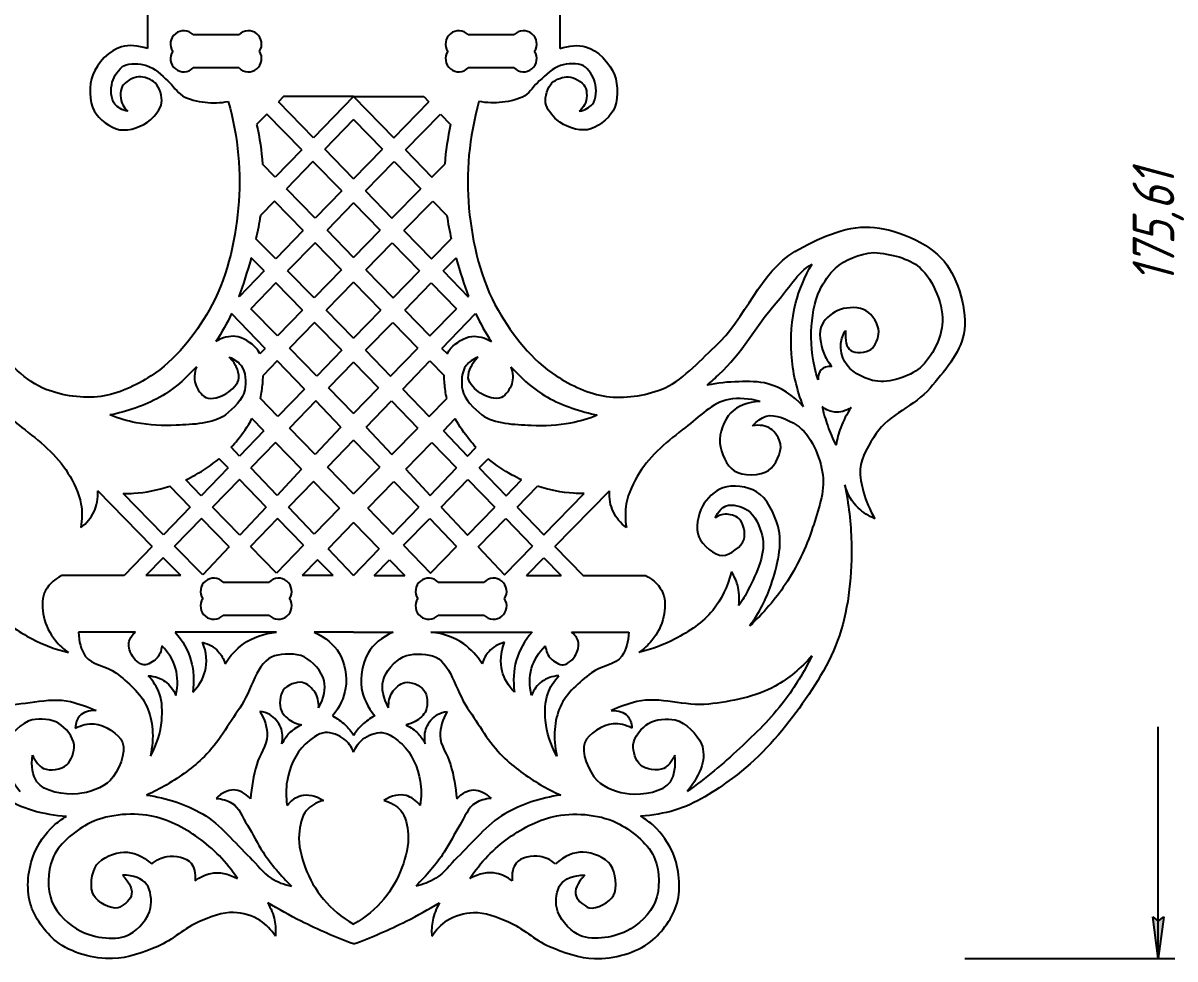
# Model space of a CAD drawing. Header units: millimetres. Extents: x -168 to 218, y -179 to 179.
# Drawn here: x 80.1 to 218.3, y -107.6 to 4.7 of the extents above; entities that cross this region are included whole.
import ezdxf

# ---------------------------------------------------------------- set-up
doc = ezdxf.new("R2010")
doc.units = ezdxf.units.MM
doc.linetypes.add('K5LT32768', pattern=[0])
doc.linetypes.add('K5LT_THIN', pattern=[0])
doc.styles.add('KDIMTEXTSTYLE', font='GOST_AU.SHX', dxfattribs={"width": 0.96, "oblique": 15, "height": 5})
doc.dimstyles.new('KDIMSTYLE (1.00)', dxfattribs={"dimtxt": 5, "dimasz": 1, "dimexe": 2, "dimexo": 0, "dimgap": 1, "dimtad": 1, "dimtxsty": 'KDIMTEXTSTYLE', "dimsah": 1, "dimcen": 0, "dimdle": 1, "dimadec": 0, "dimazin": 0, "dimtfac": 0.667, "dimtmove": 0, "dimatfit": 3, "dimfxl": 1, "dimtvp": 1, "dimtolj": 1, "dimtzin": 0, "dimarcsym": 0})

# ---------------------------------------------------------------- blocks, each defined once
blk = doc.blocks.new('KDIMARROW_01')
blk.add_hatch(color=0).paths.add_polyline_path([(0, 0), (-5, 0.66), (-4.5, 0), (-5, -0.66)])
at = {"color": 0, "linetype": 'K5LT_THIN'}
for p, q in [((-4.5, 0), (-5, 0.66)), ((-5, 0.66), (0, 0)), ((0, 0), (-5, -0.66)), ((-5, -0.66), (-4.5, 0)), ((0, 0), (-1, 0))]:
    blk.add_line(p, q, dxfattribs=at)

msp = doc.modelspace()

# ---------------------------------------------------------------- linework, layer by layer
at = {"color": 30, "linetype": 'K5LT32768', "true_color": 0xff8000}
for p, q in [((95.074, 5.675), (95.074, 1.675)), ((144.531, 5.675), (144.531, 1.675)), ((100.549, 3.358), (106.058, 3.358)), ((133.546, 3.358), (139.056, 3.358)), ((106.058, -0.642), (100.549, -0.642)), ((139.056, -0.642), (133.546, -0.642)), ((111.396, -4.073), (110.782, -4.714)), ((119.802, -4.073), (111.396, -4.073)), ((119.802, -4.073), (114.997, -9.027)), ((119.802, -4.073), (128.208, -4.073)), ((119.802, -4.073), (124.608, -9.027)), ((128.208, -4.073), (128.823, -4.714)), ((114.997, -9.027), (110.782, -4.714)), ((124.608, -9.027), (128.823, -4.714)), ((109.379, -6.175), (108.169, -7.436)), ((113.586, -10.482), (109.379, -6.175)), ((119.802, -6.83), (116.339, -10.4)), ((119.802, -6.83), (123.266, -10.4)), ((126.019, -10.482), (130.226, -6.175)), ((130.226, -6.175), (131.436, -7.436)), ((113.586, -10.482), (110.403, -13.762)), ((119.802, -13.944), (116.339, -10.4)), ((119.802, -13.944), (123.266, -10.4)), ((126.019, -10.482), (129.201, -13.762)), ((110.403, -13.762), (108.871, -12.193)), ((114.927, -11.855), (111.746, -15.135)), ((118.39, -15.4), (114.927, -11.855)), ((121.215, -15.4), (124.678, -11.855)), ((124.678, -11.855), (127.859, -15.135)), ((129.201, -13.762), (130.734, -12.193)), ((115.209, -18.679), (111.746, -15.135)), ((124.396, -18.679), (127.859, -15.135)), ((118.39, -15.4), (115.209, -18.679)), ((121.215, -15.4), (124.396, -18.679)), ((110.301, -16.624), (108.615, -18.362)), ((113.764, -20.168), (110.301, -16.624)), ((119.802, -16.847), (116.622, -20.125)), ((119.802, -16.847), (122.983, -20.125)), ((125.841, -20.168), (129.304, -16.624)), ((129.304, -16.624), (130.99, -18.362)), ((113.764, -20.168), (110.471, -23.563)), ((119.802, -23.379), (116.622, -20.125)), ((119.802, -23.379), (122.983, -20.125)), ((125.841, -20.168), (129.134, -23.563)), ((110.471, -23.563), (108.089, -21.141)), ((115.177, -21.614), (111.888, -25.005)), ((118.358, -24.868), (115.177, -21.614)), ((121.247, -24.868), (124.428, -21.614)), ((124.428, -21.614), (127.717, -25.005)), ((129.134, -23.563), (131.516, -21.141)), ((109.072, -25.005), (107.516, -23.416)), ((130.533, -25.005), (132.089, -23.416)), ((118.358, -24.868), (115.077, -28.25)), ((121.247, -24.868), (124.528, -28.25)), ((109.072, -25.005), (106.064, -28.106)), ((115.077, -28.25), (111.888, -25.005)), ((124.528, -28.25), (127.717, -25.005)), ((130.533, -25.005), (133.541, -28.106)), ((110.487, -26.449), (107.48, -29.548)), ((113.67, -29.7), (110.487, -26.449)), ((119.802, -26.347), (116.526, -29.724)), ((119.802, -26.347), (123.079, -29.724)), ((125.935, -29.7), (129.118, -26.449)), ((129.118, -26.449), (132.125, -29.548)), ((106.064, -28.106), (106.021, -28.062)), ((133.541, -28.106), (133.584, -28.062)), ((109.21, -34.297), (105.169, -30.092)), ((110.667, -32.796), (107.48, -29.548)), ((113.67, -29.7), (110.667, -32.796)), ((119.802, -33.056), (116.526, -29.724)), ((119.802, -33.056), (123.079, -29.724)), ((125.935, -29.7), (128.938, -32.796)), ((128.938, -32.796), (132.125, -29.548)), ((130.394, -34.297), (134.436, -30.092)), ((115.116, -31.177), (112.115, -34.271)), ((118.389, -34.519), (115.116, -31.177)), ((121.215, -34.519), (124.488, -31.177)), ((124.488, -31.177), (127.49, -34.271)), ((109.21, -34.297), (108.561, -34.967)), ((115.398, -37.616), (112.115, -34.271)), ((118.389, -34.519), (115.398, -37.616)), ((121.215, -34.519), (124.207, -37.616)), ((124.207, -37.616), (127.49, -34.271)), ((130.394, -34.297), (131.044, -34.967)), ((110.643, -35.788), (108.948, -37.535)), ((113.895, -39.172), (110.643, -35.788)), ((125.71, -39.172), (128.962, -35.788)), ((128.962, -35.788), (130.657, -37.535)), ((119.802, -35.962), (116.802, -39.046)), ((119.802, -35.962), (122.803, -39.046)), ((113.895, -39.172), (110.725, -42.453)), ((119.802, -42.103), (116.802, -39.046)), ((119.802, -42.103), (122.803, -39.046)), ((125.71, -39.172), (128.88, -42.453)), ((110.725, -42.453), (108.618, -40.296)), ((115.278, -40.611), (112.108, -43.869)), ((118.28, -43.734), (115.278, -40.611)), ((121.325, -43.734), (124.327, -40.611)), ((124.327, -40.611), (127.497, -43.869)), ((128.88, -42.453), (130.987, -40.296)), ((109.041, -44.197), (107.608, -42.73)), ((130.564, -44.197), (131.997, -42.73)), ((109.041, -44.197), (106.123, -47.218)), ((115.2, -47.035), (112.108, -43.869)), ((118.28, -43.734), (115.2, -47.035)), ((121.325, -43.734), (124.405, -47.035)), ((124.405, -47.035), (127.497, -43.869)), ((130.564, -44.197), (133.482, -47.218)), ((119.802, -45.318), (116.673, -48.543)), ((119.802, -45.318), (122.932, -48.543)), ((106.123, -47.218), (105.123, -46.17)), ((110.417, -45.605), (107.472, -48.632)), ((113.546, -48.807), (110.417, -45.605)), ((126.059, -48.807), (129.187, -45.605)), ((129.187, -45.605), (132.133, -48.632)), ((133.482, -47.218), (134.482, -46.17)), ((104.738, -48.652), (103.658, -47.546)), ((134.867, -48.652), (135.946, -47.546)), ((104.738, -48.652), (101.519, -51.984)), ((110.625, -51.936), (107.472, -48.632)), ((113.546, -48.807), (110.625, -51.936)), ((119.802, -51.747), (116.673, -48.543)), ((119.802, -51.747), (122.932, -48.543)), ((126.059, -48.807), (128.98, -51.936)), ((128.98, -51.936), (132.133, -48.632)), ((134.867, -48.652), (138.086, -51.984)), ((100.198, -53.352), (97.742, -50.838)), ((101.519, -51.984), (99.661, -50.079)), ((106.098, -50.044), (102.866, -53.365)), ((109.317, -53.338), (106.098, -50.044)), ((114.987, -50.282), (111.992, -53.369)), ((118.117, -53.485), (114.987, -50.282)), ((121.488, -53.485), (124.618, -50.282)), ((124.618, -50.282), (127.613, -53.369)), ((130.288, -53.338), (133.507, -50.044)), ((133.507, -50.044), (136.739, -53.365)), ((138.086, -51.984), (139.943, -50.079)), ((139.407, -53.352), (141.863, -50.838)), ((95.65, -58.06), (89.119, -51.377)), ((97.002, -56.66), (92.159, -51.704)), ((142.603, -56.66), (147.446, -51.704)), ((143.955, -58.06), (150.486, -51.377)), ((100.198, -53.352), (97.002, -56.66)), ((106.149, -56.732), (102.866, -53.365)), ((109.317, -53.338), (106.149, -56.732)), ((115.085, -56.61), (111.992, -53.369)), ((118.117, -53.485), (115.085, -56.61)), ((121.488, -53.485), (124.52, -56.61)), ((124.52, -56.61), (127.613, -53.369)), ((130.288, -53.338), (133.455, -56.732)), ((133.455, -56.732), (136.739, -53.365)), ((139.407, -53.352), (142.603, -56.66)), ((101.541, -54.726), (98.333, -58.022)), ((104.856, -58.118), (101.541, -54.726)), ((110.674, -54.727), (107.443, -58.058)), ((113.804, -57.931), (110.674, -54.727)), ((119.802, -55.209), (116.751, -58.355)), ((119.802, -55.209), (122.854, -58.355)), ((125.801, -57.931), (128.931, -54.727)), ((128.931, -54.727), (132.162, -58.058)), ((134.749, -58.118), (138.064, -54.726)), ((138.064, -54.726), (141.272, -58.022)), ((101.715, -61.483), (98.333, -58.022)), ((113.804, -57.931), (110.57, -61.265)), ((125.801, -57.931), (129.035, -61.265)), ((137.89, -61.483), (141.272, -58.022)), ((95.65, -58.06), (92.276, -61.553)), ((104.856, -58.118), (101.715, -61.483)), ((110.57, -61.265), (107.443, -58.058)), ((119.802, -61.553), (116.751, -58.355)), ((119.802, -61.553), (122.854, -58.355)), ((129.035, -61.265), (132.162, -58.058)), ((134.749, -58.118), (137.89, -61.483)), ((143.955, -58.06), (147.329, -61.553)), ((96.976, -59.417), (94.897, -61.553)), ((99.063, -61.553), (96.976, -59.417)), ((115.489, -59.656), (113.649, -61.553)), ((117.342, -61.553), (115.489, -59.656)), ((122.263, -61.553), (124.116, -59.656)), ((124.116, -59.656), (125.956, -61.553)), ((140.542, -61.553), (142.629, -59.417)), ((142.629, -59.417), (144.708, -61.553)), ((92.276, -61.553), (84.802, -61.553)), ((99.063, -61.553), (94.897, -61.553)), ((117.342, -61.553), (113.649, -61.553)), ((122.263, -61.553), (125.956, -61.553)), ((140.542, -61.553), (144.708, -61.553)), ((147.329, -61.553), (154.802, -61.553)), ((104.154, -62.341), (109.664, -62.341)), ((129.941, -62.341), (135.451, -62.341)), ((109.664, -66.341), (104.154, -66.341)), ((135.451, -66.341), (129.941, -66.341)), ((93.648, -68.347), (86.802, -68.347)), ((110.533, -68.347), (98.396, -68.347)), ((119.802, -68.347), (115.073, -68.347)), ((119.802, -68.347), (124.532, -68.347)), ((129.072, -68.347), (141.209, -68.347)), ((145.957, -68.347), (152.802, -68.347))]:
    msp.add_line(p, q, dxfattribs=at)
for centre, start, end in [((99.426, 2.236), 45, 213.5549), ((107.181, 2.236), 326.4451, 135), ((132.424, 2.236), 45, 213.5549), ((140.179, 2.236), 326.4451, 135), ((99.426, 0.481), 146.4451, 315), ((107.181, 0.481), 225, 33.5549), ((132.424, 0.481), 146.4451, 315), ((140.179, 0.481), 225, 33.5549), ((103.032, -63.464), 45, 213.5549), ((110.787, -63.464), 326.4451, 135), ((128.818, -63.464), 45, 213.5549), ((136.573, -63.464), 326.4451, 135), ((103.032, -65.219), 146.4451, 315), ((110.787, -65.219), 225, 33.5549), ((128.818, -65.219), 146.4451, 315), ((136.573, -65.219), 225, 33.5549)]:
    msp.add_arc(centre, 1.588, start, end, dxfattribs=at)
for points, knots in [([(95.074, 1.675), (93.926, 2.064), (92.892, 2.141), (91.973, 1.904), (90.543, 1.536), (89.022, -0.09), (88.512, -1.472), (88.055, -2.706), (88.041, -4.66), (88.683, -5.788), (89.25, -6.785), (90.642, -7.869), (91.759, -8.052), (92.89, -8.238), (94.525, -7.67), (95.434, -6.856), (96.004, -6.346), (96.664, -5.556), (96.77, -4.836), (96.88, -4.09), (96.548, -2.969), (96.008, -2.446), (95.548, -2.001), (94.648, -1.655), (94.009, -1.704), (93.325, -1.756), (92.361, -2.299), (92.051, -2.878), (91.752, -3.438), (91.786, -4.462), (92.113, -5.083), (92.258, -5.36), (92.464, -5.614), (92.731, -5.846)], [0, 0, 0, 0, 1, 1, 1, 2, 2, 2, 3, 3, 3, 4, 4, 4, 5, 5, 5, 6, 6, 6, 7, 7, 7, 8, 8, 8, 9, 9, 9, 10, 10, 10, 11, 11, 11, 11]), ([(144.531, 1.675), (145.679, 2.064), (146.712, 2.141), (147.632, 1.904), (149.062, 1.536), (150.583, -0.09), (151.093, -1.472), (151.549, -2.706), (151.564, -4.66), (150.922, -5.788), (150.354, -6.785), (148.963, -7.869), (147.846, -8.052), (146.715, -8.238), (145.08, -7.67), (144.171, -6.856), (143.601, -6.346), (142.941, -5.556), (142.835, -4.836), (142.725, -4.09), (143.056, -2.969), (143.597, -2.446), (144.057, -2.001), (144.957, -1.655), (145.596, -1.704), (146.28, -1.756), (147.244, -2.299), (147.554, -2.878), (147.853, -3.438), (147.819, -4.462), (147.492, -5.083), (147.347, -5.36), (147.14, -5.614), (146.874, -5.846)], [0, 0, 0, 0, 1, 1, 1, 2, 2, 2, 3, 3, 3, 4, 4, 4, 5, 5, 5, 6, 6, 6, 7, 7, 7, 8, 8, 8, 9, 9, 9, 10, 10, 10, 11, 11, 11, 11]), ([(92.731, -5.846), (92.028, -5.687), (91.506, -5.405), (91.165, -5.001), (90.652, -4.393), (90.633, -3.146), (90.856, -2.343), (91.055, -1.624), (91.619, -0.736), (92.237, -0.385), (92.944, 0.017), (94.144, -0.12), (94.977, -0.364), (95.934, -0.645), (96.748, -1.509), (97.533, -2.198), (98.151, -2.741), (98.586, -3.549), (99.264, -3.971), (100.038, -4.452), (101.059, -4.638), (101.984, -4.754), (102.893, -4.867), (103.821, -4.84), (104.766, -4.671)], [0, 0, 0, 0, 1, 1, 1, 2, 2, 2, 3, 3, 3, 4, 4, 4, 5, 5, 5, 6, 6, 6, 7, 7, 7, 8, 8, 8, 8]), ([(146.874, -5.846), (147.577, -5.687), (148.099, -5.405), (148.44, -5.001), (148.953, -4.393), (148.972, -3.146), (148.749, -2.343), (148.55, -1.624), (147.986, -0.736), (147.368, -0.385), (146.661, 0.017), (145.461, -0.12), (144.628, -0.364), (143.671, -0.645), (142.857, -1.509), (142.072, -2.198), (141.454, -2.741), (141.019, -3.549), (140.341, -3.971), (139.566, -4.452), (138.546, -4.638), (137.621, -4.754), (136.711, -4.867), (135.784, -4.84), (134.839, -4.671)], [0, 0, 0, 0, 1, 1, 1, 2, 2, 2, 3, 3, 3, 4, 4, 4, 5, 5, 5, 6, 6, 6, 7, 7, 7, 8, 8, 8, 8]), ([(104.766, -4.671), (105.96, -9.009), (106.363, -13.274), (105.972, -17.466), (105.585, -21.626), (104.542, -26.139), (102.468, -29.73), (100.761, -32.688), (98.39, -35.767), (95.503, -37.593), (93.712, -38.725), (91.558, -39.793), (89.478, -40.071), (87.359, -40.355), (84.885, -39.988), (82.897, -39.217), (80.428, -38.258), (78.458, -35.939), (76.445, -34.089), (72.803, -30.743), (70.998, -25.085), (66.867, -22.667), (64.252, -21.136), (60.819, -19.597), (57.893, -19.744), (54.849, -19.897), (50.841, -21.545), (48.971, -23.846), (47.251, -25.962), (46.113, -29.847), (46.612, -32.563), (47.036, -34.87), (49.026, -37.152), (50.663, -39.076), (52.465, -41.193), (55.599, -42.229), (57.108, -44.528), (57.946, -45.804), (58.931, -47.3), (59.031, -48.801), (59.091, -49.686), (58.88, -50.654), (58.647, -51.536), (58.353, -52.649), (57.892, -53.715), (57.265, -54.734)], [0, 0, 0, 0, 1, 1, 1, 2, 2, 2, 3, 3, 3, 4, 4, 4, 5, 5, 5, 6, 6, 6, 7, 7, 7, 8, 8, 8, 9, 9, 9, 10, 10, 10, 11, 11, 11, 12, 12, 12, 13, 13, 13, 14, 14, 14, 15, 15, 15, 15]), ([(134.839, -4.671), (133.644, -9.009), (133.242, -13.274), (133.633, -17.466), (134.02, -21.626), (135.063, -26.139), (137.137, -29.73), (138.844, -32.688), (141.215, -35.767), (144.102, -37.593), (145.893, -38.725), (148.047, -39.793), (150.127, -40.071), (152.246, -40.355), (154.72, -39.988), (156.708, -39.217), (159.176, -38.258), (161.147, -35.939), (163.16, -34.089), (166.802, -30.743), (168.607, -25.085), (172.738, -22.667), (175.353, -21.136), (178.786, -19.597), (181.712, -19.744), (184.756, -19.897), (188.764, -21.545), (190.634, -23.846), (192.354, -25.962), (193.491, -29.847), (192.993, -32.563), (192.569, -34.87), (190.578, -37.152), (188.942, -39.076), (187.14, -41.193), (184.006, -42.229), (182.496, -44.528), (181.659, -45.804), (180.674, -47.3), (180.573, -48.801), (180.514, -49.686), (180.725, -50.654), (180.958, -51.536), (181.252, -52.649), (181.712, -53.715), (182.34, -54.734)], [0, 0, 0, 0, 1, 1, 1, 2, 2, 2, 3, 3, 3, 4, 4, 4, 5, 5, 5, 6, 6, 6, 7, 7, 7, 8, 8, 8, 9, 9, 9, 10, 10, 10, 11, 11, 11, 12, 12, 12, 13, 13, 13, 14, 14, 14, 15, 15, 15, 15]), ([(107.516, -23.416), (107.498, -23.483), (107.479, -23.551), (107.46, -23.618), (107.047, -25.095), (106.58, -26.598), (106.021, -28.062)], [0, 0, 0, 0, 1, 1, 1, 2, 2, 2, 2]), ([(132.089, -23.416), (132.107, -23.483), (132.126, -23.551), (132.145, -23.618), (132.558, -25.095), (133.025, -26.598), (133.584, -28.062)], [0, 0, 0, 0, 1, 1, 1, 2, 2, 2, 2]), ([(175.524, -38.072), (174.891, -36.125), (174.618, -34.191), (174.705, -32.268), (174.78, -30.581), (175.005, -28.734), (175.761, -27.235), (176.223, -26.318), (176.849, -25.358), (177.601, -24.683), (178.789, -23.616), (180.322, -22.987), (182.202, -22.797)], [0, 0, 0, 0, 1, 1, 1, 2, 2, 2, 3, 3, 3, 4, 4, 4, 4]), ([(182.202, -22.797), (184.24, -22.945), (186.426, -23.466), (187.71, -24.603), (189.355, -26.059), (190.662, -29.272), (190.417, -31.494), (190.215, -33.33), (188.97, -35.75), (187.463, -36.848), (186.091, -37.848), (183.701, -38.559), (182.048, -38.14), (180.863, -37.839), (179.304, -37.023), (178.726, -35.925), (178.397, -35.301), (178.173, -34.428), (178.253, -33.704), (178.311, -33.173), (178.497, -32.651), (178.81, -32.138)], [0, 0, 0, 0, 1, 1, 1, 2, 2, 2, 3, 3, 3, 4, 4, 4, 5, 5, 5, 6, 6, 6, 7, 7, 7, 7]), ([(162.202, -38.723), (162.696, -38.279), (163.178, -37.832), (163.65, -37.402), (166.32, -34.966), (168.08, -31.594), (170.48, -28.848), (171.874, -27.254), (173.029, -25.186), (174.787, -24.172)], [0, 0, 0, 0, 1, 1, 1, 2, 2, 2, 3, 3, 3, 3]), ([(173.773, -41.301), (172.949, -39.228), (172.464, -37.131), (172.319, -35.01), (172.181, -32.994), (172.319, -30.853), (172.823, -28.897), (173.244, -27.265), (173.899, -25.69), (174.787, -24.172)], [0, 0, 0, 0, 1, 1, 1, 2, 2, 2, 3, 3, 3, 3]), ([(178.81, -32.138), (178.704, -33.37), (178.914, -34.173), (179.441, -34.547), (179.945, -34.906), (181.268, -34.824), (181.827, -34.44), (182.375, -34.063), (182.786, -32.998), (182.788, -32.303), (182.79, -31.433), (182.024, -30.23), (181.292, -29.775), (180.52, -29.295), (179.108, -29.316), (178.194, -29.633), (177.359, -29.922), (176.365, -30.662), (175.987, -31.413), (175.525, -32.33), (175.79, -33.821), (176.2, -34.867), (176.422, -35.432), (176.742, -35.966), (177.162, -36.47)], [0, 0, 0, 0, 1, 1, 1, 2, 2, 2, 3, 3, 3, 4, 4, 4, 5, 5, 5, 6, 6, 6, 7, 7, 7, 8, 8, 8, 8]), ([(108.561, -34.967), (108.448, -34.711), (108.305, -34.48), (108.128, -34.283), (107.55, -33.639), (106.518, -32.95), (105.635, -32.861), (104.886, -32.785), (104.099, -32.986), (103.276, -33.463)], [0, 0, 0, 0, 1, 1, 1, 2, 2, 2, 3, 3, 3, 3]), ([(131.044, -34.967), (131.157, -34.711), (131.3, -34.48), (131.477, -34.283), (132.055, -33.639), (133.087, -32.95), (133.97, -32.861), (134.719, -32.785), (135.505, -32.986), (136.329, -33.463)], [0, 0, 0, 0, 1, 1, 1, 2, 2, 2, 3, 3, 3, 3]), ([(104.872, -35.354), (105.488, -35.595), (105.962, -35.925), (106.294, -36.343), (106.866, -37.063), (106.934, -38.396), (106.747, -39.29), (106.512, -40.419), (105.376, -41.544), (104.429, -42.254), (102.909, -43.394), (100.514, -43.41), (98.522, -43.525), (96.939, -43.617), (95.291, -43.525), (93.73, -43.216), (92.66, -43.004), (91.607, -42.695), (90.571, -42.289)], [0, 0, 0, 0, 1, 1, 1, 2, 2, 2, 3, 3, 3, 4, 4, 4, 5, 5, 5, 6, 6, 6, 6]), ([(100.937, -36.493), (100.68, -37.246), (100.645, -37.931), (100.833, -38.548), (101.022, -39.166), (101.541, -39.953), (102.07, -40.197), (102.727, -40.5), (103.905, -40.113), (104.584, -39.682), (105.204, -39.287), (105.98, -38.552), (106.047, -37.848), (106.087, -37.427), (105.911, -36.901), (105.717, -36.488), (105.521, -36.069), (105.24, -35.692), (104.872, -35.354)], [0, 0, 0, 0, 1, 1, 1, 2, 2, 2, 3, 3, 3, 4, 4, 4, 5, 5, 5, 6, 6, 6, 6]), ([(134.733, -35.354), (134.117, -35.595), (133.643, -35.925), (133.311, -36.343), (132.739, -37.063), (132.671, -38.396), (132.857, -39.29), (133.093, -40.419), (134.229, -41.544), (135.176, -42.254), (136.696, -43.394), (139.091, -43.41), (141.083, -43.525), (142.666, -43.617), (144.314, -43.525), (145.874, -43.216), (146.945, -43.004), (147.998, -42.695), (149.034, -42.289)], [0, 0, 0, 0, 1, 1, 1, 2, 2, 2, 3, 3, 3, 4, 4, 4, 5, 5, 5, 6, 6, 6, 6]), ([(138.668, -36.493), (138.925, -37.246), (138.96, -37.931), (138.772, -38.548), (138.583, -39.166), (138.064, -39.953), (137.535, -40.197), (136.877, -40.5), (135.7, -40.113), (135.021, -39.682), (134.401, -39.287), (133.625, -38.552), (133.558, -37.848), (133.518, -37.427), (133.694, -36.901), (133.888, -36.488), (134.084, -36.069), (134.365, -35.692), (134.733, -35.354)], [0, 0, 0, 0, 1, 1, 1, 2, 2, 2, 3, 3, 3, 4, 4, 4, 5, 5, 5, 6, 6, 6, 6]), ([(100.937, -36.493), (99.832, -37.747), (98.601, -38.887), (97.246, -39.74), (95.47, -40.857), (93.333, -41.675), (91.277, -42.14), (91.045, -42.192), (90.809, -42.242), (90.571, -42.289)], [0, 0, 0, 0, 1, 1, 1, 2, 2, 2, 3, 3, 3, 3]), ([(138.668, -36.493), (139.773, -37.747), (141.004, -38.887), (142.359, -39.74), (144.135, -40.857), (146.272, -41.675), (148.328, -42.14), (148.56, -42.192), (148.795, -42.242), (149.034, -42.289)], [0, 0, 0, 0, 1, 1, 1, 2, 2, 2, 3, 3, 3, 3]), ([(177.162, -36.47), (176.579, -36.447), (176.152, -36.577), (175.88, -36.861), (175.623, -37.129), (175.505, -37.532), (175.524, -38.072)], [0, 0, 0, 0, 1, 1, 1, 2, 2, 2, 2]), ([(108.618, -40.296), (108.698, -39.991), (108.759, -39.687), (108.798, -39.383), (108.869, -38.823), (108.935, -38.182), (108.948, -37.535)], [0, 0, 0, 0, 1, 1, 1, 2, 2, 2, 2]), ([(130.987, -40.296), (130.907, -39.991), (130.846, -39.687), (130.807, -39.383), (130.736, -38.823), (130.67, -38.182), (130.657, -37.535)], [0, 0, 0, 0, 1, 1, 1, 2, 2, 2, 2]), ([(173.773, -41.301), (172.5, -39.909), (171.071, -38.99), (169.483, -38.544), (168.394, -38.238), (167.155, -38.276), (165.994, -38.295), (164.727, -38.316), (163.463, -38.459), (162.202, -38.723)], [0, 0, 0, 0, 1, 1, 1, 2, 2, 2, 3, 3, 3, 3]), ([(71.024, -40.661), (72.357, -40.298), (73.614, -40.223), (74.796, -40.434), (76.736, -40.781), (78.39, -42.525), (80.009, -43.793), (82.037, -45.381), (84.238, -47.062), (85.532, -49.254), (86.2, -50.385), (86.886, -51.651), (87.098, -52.943), (87.25, -53.866), (87.243, -54.821), (87.078, -55.807)], [0, 0, 0, 0, 1, 1, 1, 2, 2, 2, 3, 3, 3, 4, 4, 4, 5, 5, 5, 5]), ([(168.58, -40.661), (167.248, -40.298), (165.991, -40.223), (164.809, -40.434), (162.869, -40.781), (161.215, -42.525), (159.596, -43.793), (157.568, -45.381), (155.367, -47.062), (154.073, -49.254), (153.405, -50.385), (152.719, -51.651), (152.507, -52.943), (152.355, -53.866), (152.362, -54.821), (152.527, -55.807)], [0, 0, 0, 0, 1, 1, 1, 2, 2, 2, 3, 3, 3, 4, 4, 4, 5, 5, 5, 5]), ([(168.58, -40.661), (167.028, -40.754), (165.848, -41.212), (165.041, -42.033), (164.222, -42.866), (163.65, -44.481), (163.735, -45.654), (163.817, -46.794), (164.562, -48.401), (165.456, -48.977), (166.442, -49.613), (168.646, -49.632), (169.581, -48.948), (170.369, -48.37), (171.208, -46.779), (171.005, -45.772), (170.878, -45.139), (170.376, -44.299), (169.818, -43.932), (169.259, -43.565), (168.537, -43.447), (167.652, -43.576)], [0, 0, 0, 0, 1, 1, 1, 2, 2, 2, 3, 3, 3, 4, 4, 4, 5, 5, 5, 6, 6, 6, 7, 7, 7, 7]), ([(179.489, -41.38), (178.821, -41.823), (178.17, -42.012), (177.535, -41.949), (177.013, -41.897), (176.502, -41.675), (176.002, -41.281)], [0, 0, 0, 0, 1, 1, 1, 2, 2, 2, 2]), ([(176.002, -41.281), (176.177, -42.073), (176.4, -42.848), (176.67, -43.606), (176.949, -44.39), (177.278, -45.157), (177.659, -45.906)], [0, 0, 0, 0, 1, 1, 1, 2, 2, 2, 2]), ([(179.489, -41.38), (178.967, -42.148), (178.546, -42.956), (178.227, -43.804), (177.973, -44.479), (177.784, -45.18), (177.659, -45.906)], [0, 0, 0, 0, 1, 1, 1, 2, 2, 2, 2]), ([(105.123, -46.17), (105.394, -45.88), (105.652, -45.582), (105.892, -45.277), (106.5, -44.506), (107.105, -43.641), (107.608, -42.73)], [0, 0, 0, 0, 1, 1, 1, 2, 2, 2, 2]), ([(134.482, -46.17), (134.21, -45.88), (133.953, -45.582), (133.713, -45.277), (133.105, -44.506), (132.5, -43.641), (131.997, -42.73)], [0, 0, 0, 0, 1, 1, 1, 2, 2, 2, 2]), ([(167.652, -43.576), (168.164, -43.008), (168.708, -42.632), (169.284, -42.449), (170.377, -42.101), (171.919, -42.869), (172.904, -43.487), (174.68, -44.602), (175.784, -47.37), (176.08, -49.482), (176.36, -51.486), (175.511, -53.776), (174.863, -55.802), (174.1, -58.189), (172.96, -60.544), (171.569, -62.628), (170.372, -64.421), (168.957, -66.073), (167.326, -67.583)], [0, 0, 0, 0, 1, 1, 1, 2, 2, 2, 3, 3, 3, 4, 4, 4, 5, 5, 5, 6, 6, 6, 6]), ([(99.661, -50.079), (100.053, -49.898), (100.434, -49.705), (100.802, -49.501), (101.784, -48.957), (102.76, -48.295), (103.658, -47.546)], [0, 0, 0, 0, 1, 1, 1, 2, 2, 2, 2]), ([(139.943, -50.079), (139.552, -49.898), (139.171, -49.705), (138.803, -49.501), (137.82, -48.957), (136.845, -48.295), (135.946, -47.546)], [0, 0, 0, 0, 1, 1, 1, 2, 2, 2, 2]), ([(60.897, -50.674), (60.418, -52.974), (60.152, -55.272), (60.099, -57.569), (60.015, -61.299), (60.354, -65.255), (61.535, -68.748), (62.651, -72.05), (64.664, -75.203), (66.766, -78.029), (68.919, -80.925), (71.448, -83.751), (74.355, -85.875), (76.464, -87.415), (78.778, -88.981), (81.277, -89.721), (82.592, -90.11), (83.959, -90.349), (85.379, -90.439)], [0, 0, 0, 0, 1, 1, 1, 2, 2, 2, 3, 3, 3, 4, 4, 4, 5, 5, 5, 6, 6, 6, 6]), ([(92.159, -51.704), (92.582, -51.715), (93.004, -51.708), (93.425, -51.686), (94.856, -51.608), (96.332, -51.307), (97.742, -50.838)], [0, 0, 0, 0, 1, 1, 1, 2, 2, 2, 2]), ([(147.446, -51.704), (147.022, -51.715), (146.6, -51.708), (146.18, -51.686), (144.749, -51.608), (143.273, -51.307), (141.863, -50.838)], [0, 0, 0, 0, 1, 1, 1, 2, 2, 2, 2]), ([(178.708, -50.674), (179.187, -52.974), (179.453, -55.272), (179.505, -57.569), (179.59, -61.299), (179.25, -65.255), (178.07, -68.748), (176.954, -72.05), (174.941, -75.203), (172.839, -78.029), (170.686, -80.925), (168.157, -83.751), (165.25, -85.875), (163.141, -87.415), (160.827, -88.981), (158.328, -89.721), (157.013, -90.11), (155.646, -90.349), (154.225, -90.439)], [0, 0, 0, 0, 1, 1, 1, 2, 2, 2, 3, 3, 3, 4, 4, 4, 5, 5, 5, 6, 6, 6, 6]), ([(167.326, -67.583), (168.455, -66.027), (169.306, -64.385), (169.878, -62.657), (170.605, -60.461), (171.328, -57.789), (170.708, -55.654), (170.279, -54.173), (169.402, -52.232), (168.127, -51.5), (167.068, -50.891), (165.248, -50.593), (164.091, -51.025), (163.158, -51.373), (162.151, -52.324), (161.658, -53.221), (161.096, -54.243), (160.787, -55.932), (161.213, -56.93), (161.625, -57.895), (163.106, -59.189), (164.061, -59.156), (164.917, -59.126), (166.414, -58.068), (166.643, -57.197), (166.825, -56.504), (166.572, -55.188), (165.99, -54.704), (165.611, -54.389), (164.92, -54.17), (164.388, -54.2), (163.981, -54.223), (163.575, -54.361), (163.171, -54.615)], [0, 0, 0, 0, 1, 1, 1, 2, 2, 2, 3, 3, 3, 4, 4, 4, 5, 5, 5, 6, 6, 6, 7, 7, 7, 8, 8, 8, 9, 9, 9, 10, 10, 10, 11, 11, 11, 11]), ([(182.34, -54.734), (181.556, -54.417), (180.887, -53.989), (180.331, -53.452), (179.582, -52.727), (179.04, -51.801), (178.708, -50.674)], [0, 0, 0, 0, 1, 1, 1, 2, 2, 2, 2]), ([(87.078, -55.807), (87.795, -55.255), (88.324, -54.617), (88.664, -53.891), (89.014, -53.145), (89.166, -52.307), (89.119, -51.377)], [0, 0, 0, 0, 1, 1, 1, 2, 2, 2, 2]), ([(152.527, -55.807), (151.81, -55.255), (151.281, -54.617), (150.94, -53.891), (150.591, -53.145), (150.439, -52.307), (150.486, -51.377)], [0, 0, 0, 0, 1, 1, 1, 2, 2, 2, 2]), ([(163.171, -54.615), (163.533, -53.881), (163.978, -53.406), (164.506, -53.191), (165.203, -52.908), (166.36, -53.286), (167.029, -53.695), (167.948, -54.258), (168.522, -55.691), (168.809, -56.752), (169.355, -58.765), (168.143, -61.268), (167.147, -63.251), (166.82, -63.904), (166.444, -64.537), (166.02, -65.15)], [0, 0, 0, 0, 1, 1, 1, 2, 2, 2, 3, 3, 3, 4, 4, 4, 5, 5, 5, 5]), ([(74.475, -61.114), (74.933, -62.899), (75.685, -64.442), (76.731, -65.743), (77.879, -67.173), (79.594, -68.28), (81.241, -69.156), (82.598, -69.877), (84.052, -70.421), (85.603, -70.788)], [0, 0, 0, 0, 1, 1, 1, 2, 2, 2, 3, 3, 3, 3]), ([(84.802, -61.553), (83.751, -62.109), (83.049, -62.813), (82.695, -63.666), (82.357, -64.481), (82.449, -65.611), (82.636, -66.515), (82.844, -67.521), (83.375, -68.558), (84.031, -69.364), (84.469, -69.903), (84.994, -70.378), (85.603, -70.788)], [0, 0, 0, 0, 1, 1, 1, 2, 2, 2, 3, 3, 3, 4, 4, 4, 4]), ([(165.13, -61.114), (164.672, -62.899), (163.92, -64.442), (162.874, -65.743), (161.726, -67.173), (160.011, -68.28), (158.364, -69.156), (157.007, -69.877), (155.553, -70.421), (154.002, -70.788)], [0, 0, 0, 0, 1, 1, 1, 2, 2, 2, 3, 3, 3, 3]), ([(154.802, -61.553), (155.854, -62.109), (156.556, -62.813), (156.91, -63.666), (157.247, -64.481), (157.156, -65.611), (156.969, -66.515), (156.761, -67.521), (156.23, -68.558), (155.574, -69.364), (155.136, -69.903), (154.611, -70.378), (154.002, -70.788)], [0, 0, 0, 0, 1, 1, 1, 2, 2, 2, 3, 3, 3, 4, 4, 4, 4]), ([(166.02, -65.15), (166.125, -64.287), (166.066, -63.466), (165.842, -62.687), (165.685, -62.142), (165.448, -61.618), (165.13, -61.114)], [0, 0, 0, 0, 1, 1, 1, 2, 2, 2, 2]), ([(86.802, -68.347), (86.827, -69.501), (87.099, -70.457), (87.62, -71.216), (88.352, -72.282), (90.185, -72.416), (91.288, -73.245), (92.726, -74.327), (94.285, -75.7), (94.991, -77.269), (95.761, -78.98), (95.904, -80.963), (95.419, -83.216)], [0, 0, 0, 0, 1, 1, 1, 2, 2, 2, 3, 3, 3, 4, 4, 4, 4]), ([(96.81, -69.988), (96.726, -70.632), (96.503, -71.144), (96.141, -71.525), (95.782, -71.901), (95.122, -72.293), (94.657, -72.267), (94.112, -72.236), (93.431, -71.582), (93.144, -71.05), (92.903, -70.605), (92.747, -69.932), (92.877, -69.448), (92.984, -69.047), (93.241, -68.68), (93.648, -68.347)], [0, 0, 0, 0, 1, 1, 1, 2, 2, 2, 3, 3, 3, 4, 4, 4, 5, 5, 5, 5]), ([(98.396, -68.347), (99.314, -69.403), (99.947, -70.542), (100.295, -71.762), (100.634, -72.95), (100.704, -74.217), (100.503, -75.561)], [0, 0, 0, 0, 1, 1, 1, 2, 2, 2, 2]), ([(104.39, -72.148), (105, -71.172), (105.732, -70.381), (106.586, -69.774), (107.695, -68.987), (109.011, -68.511), (110.533, -68.347)], [0, 0, 0, 0, 1, 1, 1, 2, 2, 2, 2]), ([(115.073, -68.347), (116.438, -68.976), (117.437, -69.818), (118.07, -70.872), (118.758, -72.016), (119.044, -73.721), (118.842, -75.056), (118.666, -76.219), (118.142, -77.337), (117.269, -78.409)], [0, 0, 0, 0, 1, 1, 1, 2, 2, 2, 3, 3, 3, 3]), ([(124.532, -68.347), (123.167, -68.976), (122.168, -69.818), (121.534, -70.872), (120.847, -72.016), (120.561, -73.721), (120.763, -75.056), (120.939, -76.219), (121.463, -77.337), (122.336, -78.409)], [0, 0, 0, 0, 1, 1, 1, 2, 2, 2, 3, 3, 3, 3]), ([(135.214, -72.148), (134.605, -71.172), (133.873, -70.381), (133.019, -69.774), (131.909, -68.987), (130.594, -68.511), (129.072, -68.347)], [0, 0, 0, 0, 1, 1, 1, 2, 2, 2, 2]), ([(141.209, -68.347), (140.291, -69.403), (139.658, -70.542), (139.31, -71.762), (138.971, -72.95), (138.901, -74.217), (139.102, -75.561)], [0, 0, 0, 0, 1, 1, 1, 2, 2, 2, 2]), ([(142.795, -69.988), (142.879, -70.632), (143.102, -71.144), (143.464, -71.525), (143.822, -71.901), (144.483, -72.293), (144.948, -72.267), (145.492, -72.236), (146.173, -71.582), (146.461, -71.05), (146.702, -70.605), (146.858, -69.932), (146.728, -69.448), (146.621, -69.047), (146.364, -68.68), (145.957, -68.347)], [0, 0, 0, 0, 1, 1, 1, 2, 2, 2, 3, 3, 3, 4, 4, 4, 5, 5, 5, 5]), ([(152.802, -68.347), (152.778, -69.501), (152.506, -70.457), (151.985, -71.216), (151.253, -72.282), (149.42, -72.416), (148.317, -73.245), (146.879, -74.327), (145.32, -75.7), (144.614, -77.269), (143.844, -78.98), (143.701, -80.963), (144.186, -83.216)], [0, 0, 0, 0, 1, 1, 1, 2, 2, 2, 3, 3, 3, 4, 4, 4, 4]), ([(98.472, -75.949), (98.745, -74.785), (98.737, -73.7), (98.448, -72.694), (98.168, -71.717), (97.622, -70.815), (96.81, -69.988)], [0, 0, 0, 0, 1, 1, 1, 2, 2, 2, 2]), ([(100.503, -75.561), (101.261, -74.78), (101.756, -73.939), (101.987, -73.038), (102.262, -71.966), (102.163, -70.809), (101.69, -69.566)], [0, 0, 0, 0, 1, 1, 1, 2, 2, 2, 2]), ([(101.69, -69.566), (102.464, -69.784), (103.088, -70.15), (103.559, -70.664), (103.93, -71.068), (104.207, -71.562), (104.39, -72.148)], [0, 0, 0, 0, 1, 1, 1, 2, 2, 2, 2]), ([(137.915, -69.566), (137.14, -69.784), (136.517, -70.15), (136.045, -70.664), (135.675, -71.068), (135.398, -71.562), (135.214, -72.148)], [0, 0, 0, 0, 1, 1, 1, 2, 2, 2, 2]), ([(139.102, -75.561), (138.344, -74.78), (137.849, -73.939), (137.618, -73.038), (137.343, -71.966), (137.442, -70.809), (137.915, -69.566)], [0, 0, 0, 0, 1, 1, 1, 2, 2, 2, 2]), ([(141.132, -75.949), (140.86, -74.785), (140.868, -73.7), (141.157, -72.694), (141.437, -71.717), (141.983, -70.815), (142.795, -69.988)], [0, 0, 0, 0, 1, 1, 1, 2, 2, 2, 2]), ([(64.837, -71.212), (66.152, -72.703), (67.616, -73.906), (69.229, -74.821), (71.575, -76.152), (74.504, -76.664), (77.211, -76.987), (80.039, -77.324), (83.084, -76.026), (85.847, -76.69), (86.882, -76.939), (87.901, -77.295), (88.903, -77.758)], [0, 0, 0, 0, 1, 1, 1, 2, 2, 2, 3, 3, 3, 4, 4, 4, 4]), ([(115.607, -77.43), (116.257, -76.242), (116.475, -75.164), (116.26, -74.196), (116.017, -73.095), (114.889, -71.804), (113.857, -71.317), (112.884, -70.858), (111.336, -70.913), (110.325, -71.198), (108.172, -71.808), (107.579, -75.403), (106.141, -77.46), (104.766, -79.426), (103.596, -81.617), (101.898, -83.276), (100.568, -84.575), (99.005, -85.714), (97.387, -86.659), (96.603, -87.117), (95.792, -87.533), (94.954, -87.905)], [0, 0, 0, 0, 1, 1, 1, 2, 2, 2, 3, 3, 3, 4, 4, 4, 5, 5, 5, 6, 6, 6, 7, 7, 7, 7]), ([(123.997, -77.43), (123.348, -76.242), (123.13, -75.164), (123.345, -74.196), (123.588, -73.095), (124.716, -71.804), (125.748, -71.317), (126.721, -70.858), (128.269, -70.913), (129.28, -71.198), (131.433, -71.808), (132.026, -75.403), (133.464, -77.46), (134.839, -79.426), (136.009, -81.617), (137.707, -83.276), (139.037, -84.575), (140.6, -85.714), (142.218, -86.659), (143.002, -87.117), (143.813, -87.533), (144.651, -87.905)], [0, 0, 0, 0, 1, 1, 1, 2, 2, 2, 3, 3, 3, 4, 4, 4, 5, 5, 5, 6, 6, 6, 7, 7, 7, 7]), ([(174.768, -71.212), (173.453, -72.703), (171.989, -73.906), (170.376, -74.821), (168.03, -76.152), (165.101, -76.664), (162.394, -76.987), (159.566, -77.324), (156.521, -76.026), (153.758, -76.69), (152.723, -76.939), (151.704, -77.295), (150.702, -77.758)], [0, 0, 0, 0, 1, 1, 1, 2, 2, 2, 3, 3, 3, 4, 4, 4, 4]), ([(174.768, -71.212), (173.82, -73.135), (172.716, -74.94), (171.456, -76.625), (169.901, -78.705), (167.981, -80.54), (166.079, -82.322), (164.108, -84.169), (162.019, -85.891), (159.812, -87.486)], [0, 0, 0, 0, 1, 1, 1, 2, 2, 2, 3, 3, 3, 3]), ([(95.419, -83.216), (96.209, -81.835), (96.664, -80.416), (96.783, -78.958), (96.868, -77.906), (96.871, -76.727), (96.515, -75.743), (96.234, -74.967), (95.788, -74.246), (95.175, -73.58)], [0, 0, 0, 0, 1, 1, 1, 2, 2, 2, 3, 3, 3, 3]), ([(95.175, -73.58), (95.981, -73.64), (96.661, -73.874), (97.215, -74.28), (97.752, -74.674), (98.171, -75.231), (98.472, -75.949)], [0, 0, 0, 0, 1, 1, 1, 2, 2, 2, 2]), ([(115.607, -77.43), (115.634, -76.717), (115.492, -76.109), (115.181, -75.607), (114.86, -75.089), (114.222, -74.516), (113.677, -74.391), (112.979, -74.232), (111.793, -74.737), (111.369, -75.298), (110.941, -75.865), (110.831, -77.101), (111.142, -77.792), (111.367, -78.29), (111.91, -78.774), (112.42, -79.069), (112.755, -79.263), (113.126, -79.401), (113.533, -79.481)], [0, 0, 0, 0, 1, 1, 1, 2, 2, 2, 3, 3, 3, 4, 4, 4, 5, 5, 5, 6, 6, 6, 6]), ([(123.997, -77.43), (123.971, -76.717), (124.113, -76.109), (124.424, -75.607), (124.745, -75.089), (125.383, -74.516), (125.928, -74.391), (126.626, -74.232), (127.812, -74.737), (128.236, -75.298), (128.664, -75.865), (128.774, -77.101), (128.463, -77.792), (128.238, -78.29), (127.695, -78.774), (127.185, -79.069), (126.85, -79.263), (126.479, -79.401), (126.072, -79.481)], [0, 0, 0, 0, 1, 1, 1, 2, 2, 2, 3, 3, 3, 4, 4, 4, 5, 5, 5, 6, 6, 6, 6]), ([(144.43, -73.58), (143.624, -73.64), (142.944, -73.874), (142.389, -74.28), (141.852, -74.674), (141.433, -75.231), (141.132, -75.949)], [0, 0, 0, 0, 1, 1, 1, 2, 2, 2, 2]), ([(144.186, -83.216), (143.396, -81.835), (142.941, -80.416), (142.822, -78.958), (142.737, -77.906), (142.734, -76.727), (143.09, -75.743), (143.371, -74.967), (143.817, -74.246), (144.43, -73.58)], [0, 0, 0, 0, 1, 1, 1, 2, 2, 2, 3, 3, 3, 3]), ([(81.277, -83.1), (81.619, -83.905), (82.064, -84.439), (82.612, -84.702), (83.353, -85.059), (84.793, -84.817), (85.402, -84.287), (85.952, -83.807), (86.324, -82.636), (86.262, -81.883), (86.186, -80.948), (85.252, -79.802), (84.422, -79.301), (83.584, -78.796), (82.19, -78.658), (81.247, -78.886), (79.979, -79.193), (78.511, -80.655), (78.072, -81.794), (77.465, -83.367), (78.039, -85.265), (79.793, -87.486)], [0, 0, 0, 0, 1, 1, 1, 2, 2, 2, 3, 3, 3, 4, 4, 4, 5, 5, 5, 6, 6, 6, 7, 7, 7, 7]), ([(88.903, -77.758), (88.013, -77.731), (87.36, -77.949), (86.945, -78.411), (86.633, -78.758), (86.455, -79.243), (86.41, -79.865)], [0, 0, 0, 0, 1, 1, 1, 2, 2, 2, 2]), ([(108.566, -77.874), (109.141, -78.851), (109.429, -79.82), (109.432, -80.78), (109.435, -81.946), (108.5, -83.062), (108.175, -84.242), (107.807, -85.576), (107.56, -86.943), (107.433, -88.343)], [0, 0, 0, 0, 1, 1, 1, 2, 2, 2, 3, 3, 3, 3]), ([(111.204, -81.748), (111.341, -81.02), (111.293, -80.367), (111.06, -79.791), (110.818, -79.194), (110.309, -78.566), (109.741, -78.245), (109.396, -78.05), (109.005, -77.927), (108.566, -77.874)], [0, 0, 0, 0, 1, 1, 1, 2, 2, 2, 3, 3, 3, 3]), ([(117.269, -78.409), (117.838, -78.7), (118.344, -79.057), (118.788, -79.481), (119.173, -79.85), (119.511, -80.269), (119.802, -80.739)], [0, 0, 0, 0, 1, 1, 1, 2, 2, 2, 2]), ([(122.336, -78.409), (121.767, -78.7), (121.261, -79.057), (120.817, -79.481), (120.432, -79.85), (120.093, -80.269), (119.802, -80.739)], [0, 0, 0, 0, 1, 1, 1, 2, 2, 2, 2]), ([(128.401, -81.748), (128.264, -81.02), (128.312, -80.367), (128.545, -79.791), (128.786, -79.194), (129.296, -78.566), (129.864, -78.245), (130.208, -78.05), (130.6, -77.927), (131.039, -77.874)], [0, 0, 0, 0, 1, 1, 1, 2, 2, 2, 3, 3, 3, 3]), ([(131.039, -77.874), (130.464, -78.851), (130.176, -79.82), (130.173, -80.78), (130.17, -81.946), (131.105, -83.062), (131.43, -84.242), (131.798, -85.576), (132.045, -86.943), (132.172, -88.343)], [0, 0, 0, 0, 1, 1, 1, 2, 2, 2, 3, 3, 3, 3]), ([(150.702, -77.758), (151.592, -77.731), (152.245, -77.949), (152.66, -78.411), (152.972, -78.758), (153.15, -79.243), (153.194, -79.865)], [0, 0, 0, 0, 1, 1, 1, 2, 2, 2, 2]), ([(158.328, -83.1), (157.986, -83.905), (157.541, -84.439), (156.993, -84.702), (156.252, -85.059), (154.811, -84.817), (154.203, -84.287), (153.653, -83.807), (153.281, -82.636), (153.343, -81.883), (153.419, -80.948), (154.353, -79.802), (155.183, -79.301), (156.02, -78.796), (157.415, -78.658), (158.358, -78.886), (159.625, -79.193), (161.094, -80.655), (161.533, -81.794), (162.14, -83.367), (161.566, -85.265), (159.812, -87.486)], [0, 0, 0, 0, 1, 1, 1, 2, 2, 2, 3, 3, 3, 4, 4, 4, 5, 5, 5, 6, 6, 6, 7, 7, 7, 7]), ([(86.41, -79.865), (87.201, -79.484), (87.953, -79.316), (88.666, -79.361), (89.923, -79.44), (91.655, -80.592), (92.078, -81.586), (92.577, -82.759), (91.615, -85.12), (90.595, -86.156), (89.702, -87.063), (88.025, -87.646), (86.707, -87.759), (85.107, -87.896), (82.617, -87.52), (81.811, -86.305), (81.298, -85.532), (81.12, -84.464), (81.277, -83.1)], [0, 0, 0, 0, 1, 1, 1, 2, 2, 2, 3, 3, 3, 4, 4, 4, 5, 5, 5, 6, 6, 6, 6]), ([(113.533, -79.481), (112.956, -79.751), (112.461, -80.101), (112.049, -80.532), (111.713, -80.884), (111.431, -81.289), (111.204, -81.748)], [0, 0, 0, 0, 1, 1, 1, 2, 2, 2, 2]), ([(126.072, -79.481), (126.649, -79.751), (127.143, -80.101), (127.556, -80.532), (127.892, -80.884), (128.174, -81.289), (128.401, -81.748)], [0, 0, 0, 0, 1, 1, 1, 2, 2, 2, 2]), ([(153.194, -79.865), (152.404, -79.484), (151.652, -79.316), (150.939, -79.361), (149.682, -79.44), (147.95, -80.592), (147.527, -81.586), (147.028, -82.759), (147.99, -85.12), (149.01, -86.156), (149.903, -87.063), (151.58, -87.646), (152.898, -87.759), (154.498, -87.896), (156.988, -87.52), (157.794, -86.305), (158.306, -85.532), (158.485, -84.464), (158.328, -83.1)], [0, 0, 0, 0, 1, 1, 1, 2, 2, 2, 3, 3, 3, 4, 4, 4, 5, 5, 5, 6, 6, 6, 6]), ([(119.802, -82.737), (119.531, -82.086), (119.158, -81.571), (118.684, -81.192), (118.08, -80.708), (117.114, -80.355), (116.376, -80.409), (115.538, -80.47), (114.642, -81.212), (113.986, -81.81), (112.823, -82.87), (112.091, -84.645), (111.822, -86.22), (111.662, -87.158), (111.662, -88.134), (111.822, -89.146)], [0, 0, 0, 0, 1, 1, 1, 2, 2, 2, 3, 3, 3, 4, 4, 4, 5, 5, 5, 5]), ([(119.802, -82.737), (120.074, -82.086), (120.447, -81.571), (120.92, -81.192), (121.525, -80.708), (122.491, -80.355), (123.228, -80.409), (124.067, -80.47), (124.963, -81.212), (125.619, -81.81), (126.782, -82.87), (127.513, -84.645), (127.783, -86.22), (127.943, -87.158), (127.943, -88.134), (127.783, -89.146)], [0, 0, 0, 0, 1, 1, 1, 2, 2, 2, 3, 3, 3, 4, 4, 4, 5, 5, 5, 5]), ([(94.954, -87.905), (97.429, -88.256), (99.666, -89.009), (101.665, -90.164), (103.854, -91.429), (105.507, -93.623), (107.377, -95.407), (108.233, -96.223), (108.932, -97.277), (109.924, -97.88), (110.657, -98.325), (111.468, -98.649), (112.358, -98.853)], [0, 0, 0, 0, 1, 1, 1, 2, 2, 2, 3, 3, 3, 4, 4, 4, 4]), ([(107.433, -88.343), (106.757, -87.652), (106.077, -87.301), (105.393, -87.292), (104.703, -87.282), (104.009, -87.619), (103.311, -88.301)], [0, 0, 0, 0, 1, 1, 1, 2, 2, 2, 2]), ([(103.311, -88.301), (104.03, -88.357), (104.655, -88.542), (105.187, -88.858), (106.071, -89.383), (106.475, -90.606), (107.062, -91.516), (107.737, -92.563), (108.241, -93.723), (108.937, -94.752), (109.932, -96.22), (111.072, -97.587), (112.358, -98.853)], [0, 0, 0, 0, 1, 1, 1, 2, 2, 2, 3, 3, 3, 4, 4, 4, 4]), ([(111.822, -89.146), (112.332, -88.528), (112.889, -88.136), (113.491, -87.972), (114.307, -87.749), (115.206, -87.941), (116.191, -88.549)], [0, 0, 0, 0, 1, 1, 1, 2, 2, 2, 2]), ([(127.783, -89.146), (127.273, -88.528), (126.716, -88.136), (126.113, -87.972), (125.298, -87.749), (124.398, -87.941), (123.414, -88.549)], [0, 0, 0, 0, 1, 1, 1, 2, 2, 2, 2]), ([(144.651, -87.905), (142.176, -88.256), (139.939, -89.009), (137.94, -90.164), (135.751, -91.429), (134.098, -93.623), (132.228, -95.407), (131.371, -96.223), (130.673, -97.277), (129.681, -97.88), (128.948, -98.325), (128.136, -98.649), (127.247, -98.853)], [0, 0, 0, 0, 1, 1, 1, 2, 2, 2, 3, 3, 3, 4, 4, 4, 4]), ([(136.294, -88.301), (135.575, -88.357), (134.95, -88.542), (134.418, -88.858), (133.534, -89.383), (133.13, -90.606), (132.543, -91.516), (131.868, -92.563), (131.364, -93.723), (130.668, -94.752), (129.673, -96.22), (128.533, -97.587), (127.247, -98.853)], [0, 0, 0, 0, 1, 1, 1, 2, 2, 2, 3, 3, 3, 4, 4, 4, 4]), ([(132.172, -88.343), (132.848, -87.652), (133.528, -87.301), (134.212, -87.292), (134.902, -87.282), (135.596, -87.619), (136.294, -88.301)], [0, 0, 0, 0, 1, 1, 1, 2, 2, 2, 2]), ([(116.191, -88.549), (115.314, -88.791), (114.634, -89.189), (114.151, -89.744), (113.538, -90.447), (113.357, -91.642), (113.265, -92.608), (113.139, -93.919), (113.553, -95.35), (114.007, -96.606), (114.492, -97.95), (115.26, -99.28), (116.17, -100.377), (117.158, -101.568), (118.369, -102.571), (119.802, -103.386)], [0, 0, 0, 0, 1, 1, 1, 2, 2, 2, 3, 3, 3, 4, 4, 4, 5, 5, 5, 5]), ([(123.414, -88.549), (124.291, -88.791), (124.971, -89.189), (125.454, -89.744), (126.066, -90.447), (126.248, -91.642), (126.34, -92.608), (126.466, -93.919), (126.052, -95.35), (125.598, -96.606), (125.113, -97.95), (124.345, -99.28), (123.434, -100.377), (122.447, -101.568), (121.236, -102.571), (119.802, -103.386)], [0, 0, 0, 0, 1, 1, 1, 2, 2, 2, 3, 3, 3, 4, 4, 4, 5, 5, 5, 5]), ([(110.421, -104.829), (109.913, -104.048), (109.307, -103.427), (108.604, -102.967), (107.701, -102.376), (106.479, -102.043), (105.41, -101.988), (104.055, -101.919), (102.622, -102.572), (101.323, -103.087), (99.538, -103.796), (98.095, -105.313), (96.325, -106.058), (94.614, -106.78), (92.701, -107.504), (90.899, -107.535), (88.638, -107.574), (85.884, -106.863), (84.15, -105.474), (82.781, -104.378), (81.477, -102.559), (81.007, -100.872), (80.503, -99.062), (80.742, -96.689), (81.488, -94.913), (81.99, -93.719), (82.814, -92.513), (83.789, -91.616), (84.269, -91.174), (84.799, -90.782), (85.379, -90.439)], [0, 0, 0, 0, 1, 1, 1, 2, 2, 2, 3, 3, 3, 4, 4, 4, 5, 5, 5, 6, 6, 6, 7, 7, 7, 8, 8, 8, 9, 9, 9, 10, 10, 10, 10]), ([(105.869, -97.929), (104.556, -95.941), (102.989, -94.309), (101.17, -93.033), (99.471, -91.84), (97.408, -90.739), (95.408, -90.387), (93.016, -89.966), (90, -90.256), (87.891, -91.401), (86.238, -92.298), (84.324, -93.871), (83.662, -95.58), (83.092, -97.053), (83.018, -99.242), (83.617, -100.703), (84.196, -102.115), (85.699, -103.561), (87.079, -104.247), (88.718, -105.062), (91.435, -105.464), (92.952, -104.598), (93.989, -104.006), (95.229, -102.654), (95.445, -101.445), (95.599, -100.584), (95.481, -99.275), (94.972, -98.621), (94.418, -97.911), (93.449, -97.54), (92.066, -97.509)], [0, 0, 0, 0, 1, 1, 1, 2, 2, 2, 3, 3, 3, 4, 4, 4, 5, 5, 5, 6, 6, 6, 7, 7, 7, 8, 8, 8, 9, 9, 9, 10, 10, 10, 10]), ([(129.184, -104.829), (129.692, -104.048), (130.297, -103.427), (131.001, -102.967), (131.904, -102.376), (133.126, -102.043), (134.195, -101.988), (135.55, -101.919), (136.983, -102.572), (138.282, -103.087), (140.067, -103.796), (141.51, -105.313), (143.279, -106.058), (144.991, -106.78), (146.904, -107.504), (148.706, -107.535), (150.967, -107.574), (153.721, -106.863), (155.455, -105.474), (156.824, -104.378), (158.128, -102.559), (158.598, -100.872), (159.102, -99.062), (158.863, -96.689), (158.117, -94.913), (157.615, -93.719), (156.791, -92.513), (155.816, -91.616), (155.336, -91.174), (154.806, -90.782), (154.225, -90.439)], [0, 0, 0, 0, 1, 1, 1, 2, 2, 2, 3, 3, 3, 4, 4, 4, 5, 5, 5, 6, 6, 6, 7, 7, 7, 8, 8, 8, 9, 9, 9, 10, 10, 10, 10]), ([(133.736, -97.929), (135.049, -95.941), (136.615, -94.309), (138.435, -93.033), (140.134, -91.84), (142.197, -90.739), (144.196, -90.387), (146.589, -89.966), (149.605, -90.256), (151.714, -91.401), (153.367, -92.298), (155.281, -93.871), (155.943, -95.58), (156.513, -97.053), (156.587, -99.242), (155.988, -100.703), (155.409, -102.115), (153.906, -103.561), (152.526, -104.247), (150.887, -105.062), (148.17, -105.464), (146.653, -104.598), (145.616, -104.006), (144.376, -102.654), (144.159, -101.445), (144.005, -100.584), (144.124, -99.275), (144.633, -98.621), (145.187, -97.911), (146.155, -97.54), (147.539, -97.509)], [0, 0, 0, 0, 1, 1, 1, 2, 2, 2, 3, 3, 3, 4, 4, 4, 5, 5, 5, 6, 6, 6, 7, 7, 7, 8, 8, 8, 9, 9, 9, 10, 10, 10, 10]), ([(92.066, -97.509), (92.996, -98.478), (93.346, -99.316), (93.117, -100.023), (92.94, -100.568), (92.114, -101.262), (91.551, -101.424), (90.674, -101.676), (89.092, -100.73), (88.624, -99.961), (88.097, -99.095), (88.357, -97.163), (88.975, -96.293), (89.582, -95.437), (91.15, -94.769), (92.251, -94.747), (93.355, -94.726), (94.467, -95.2), (95.59, -96.169)], [0, 0, 0, 0, 1, 1, 1, 2, 2, 2, 3, 3, 3, 4, 4, 4, 5, 5, 5, 6, 6, 6, 6]), ([(95.59, -96.169), (96.19, -95.667), (96.808, -95.365), (97.444, -95.262), (98.361, -95.115), (99.78, -95.395), (100.309, -96.066), (100.699, -96.561), (100.857, -97.276), (100.783, -98.209)], [0, 0, 0, 0, 1, 1, 1, 2, 2, 2, 3, 3, 3, 3]), ([(144.015, -96.169), (143.415, -95.667), (142.797, -95.365), (142.16, -95.262), (141.243, -95.115), (139.825, -95.395), (139.296, -96.066), (138.906, -96.561), (138.748, -97.276), (138.822, -98.209)], [0, 0, 0, 0, 1, 1, 1, 2, 2, 2, 3, 3, 3, 3]), ([(147.539, -97.509), (146.609, -98.478), (146.258, -99.316), (146.488, -100.023), (146.665, -100.568), (147.491, -101.262), (148.054, -101.424), (148.931, -101.676), (150.513, -100.73), (150.98, -99.961), (151.507, -99.095), (151.248, -97.163), (150.63, -96.293), (150.022, -95.437), (148.455, -94.769), (147.354, -94.747), (146.25, -94.726), (145.137, -95.2), (144.015, -96.169)], [0, 0, 0, 0, 1, 1, 1, 2, 2, 2, 3, 3, 3, 4, 4, 4, 5, 5, 5, 6, 6, 6, 6]), ([(100.783, -98.209), (101.386, -97.738), (102.011, -97.436), (102.658, -97.303), (103.674, -97.094), (104.744, -97.303), (105.869, -97.929)], [0, 0, 0, 0, 1, 1, 1, 2, 2, 2, 2]), ([(138.822, -98.209), (138.219, -97.738), (137.594, -97.436), (136.947, -97.303), (135.931, -97.094), (134.86, -97.303), (133.736, -97.929)], [0, 0, 0, 0, 1, 1, 1, 2, 2, 2, 2]), ([(119.802, -105.777), (117.641, -104.98), (115.538, -104.066), (113.491, -103.036), (112.134, -102.352), (110.801, -101.617), (109.494, -100.831)], [0, 0, 0, 0, 1, 1, 1, 2, 2, 2, 2]), ([(109.494, -100.831), (109.895, -101.504), (110.17, -102.205), (110.318, -102.933), (110.442, -103.545), (110.476, -104.177), (110.421, -104.829)], [0, 0, 0, 0, 1, 1, 1, 2, 2, 2, 2]), ([(119.802, -105.777), (121.963, -104.98), (124.067, -104.066), (126.113, -103.036), (127.471, -102.352), (128.804, -101.617), (130.111, -100.831)], [0, 0, 0, 0, 1, 1, 1, 2, 2, 2, 2]), ([(130.111, -100.831), (129.709, -101.504), (129.435, -102.205), (129.287, -102.933), (129.163, -103.545), (129.128, -104.177), (129.184, -104.829)], [0, 0, 0, 0, 1, 1, 1, 2, 2, 2, 2])]:
    msp.add_open_spline(points, degree=3, knots=knots, dxfattribs=at)
for points in [[(108.169, -7.436), (108.529, -9.022), (108.763, -10.607), (108.871, -12.193)], [(131.436, -7.436), (131.075, -9.022), (130.841, -10.607), (130.734, -12.193)], [(108.615, -18.362), (108.476, -19.293), (108.296, -20.222), (108.089, -21.141)], [(130.99, -18.362), (131.129, -19.293), (131.309, -20.222), (131.516, -21.141)], [(105.169, -30.092), (104.622, -31.277), (103.998, -32.414), (103.276, -33.463)], [(134.436, -30.092), (134.983, -31.277), (135.607, -32.414), (136.329, -33.463)]]:
    msp.add_open_spline(points, degree=3, dxfattribs=at)

# ---------------------------------------------------------------- dimensions: what is measured, and where the dimension line sits
at = {"color": 7}
msp.add_linear_dim(base=(216.324, 68.073), p1=(193.105, -107.535), p2=(193.105, 68.073), angle=90, location=(216.324, -19.731), dimstyle='KDIMSTYLE (1.00)', override={"dimexo": 0, "dimpost": '\\H5.0;\\W0.965;\\Q15;<>', "dimblk1": 'KDIMARROW_01', "dimblk2": 'KDIMARROW_01', "dimse1": 0, "dimse2": 0, "dimclrt": 7, "dimtolj": 1}, dxfattribs=at).render()

doc.saveas('drawing.dxf')
